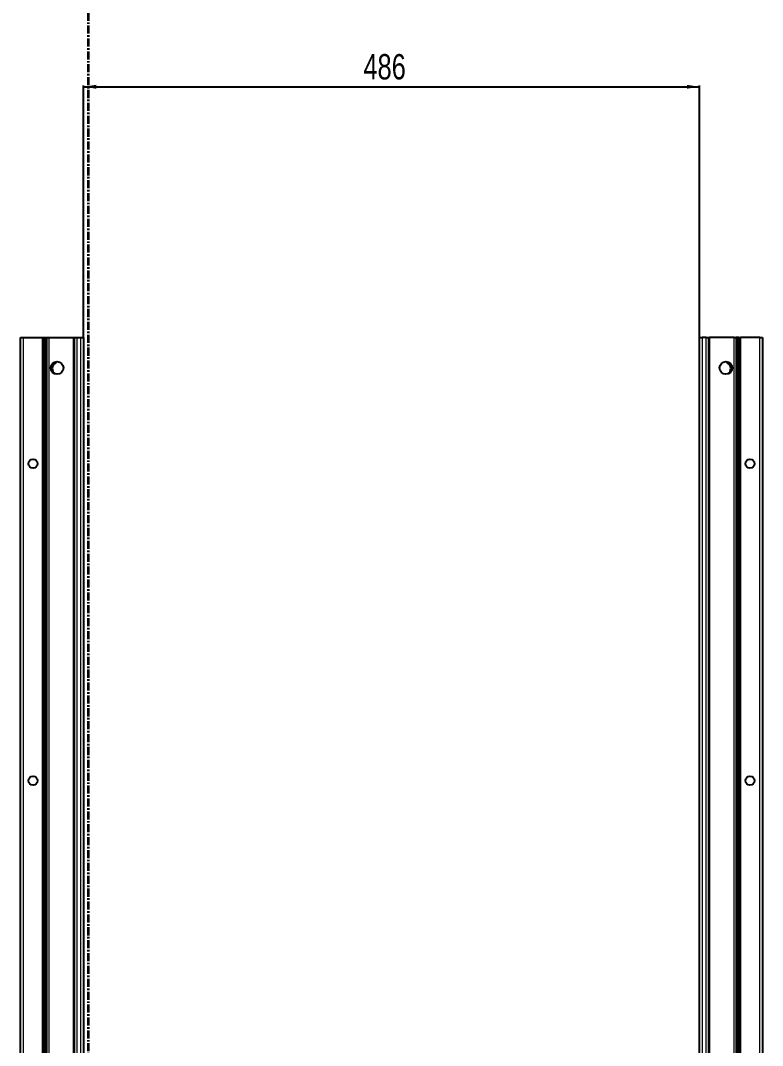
# Model space of a CAD drawing. Header units: millimetres. Extents: x -199 to 5557, y -1847 to 1507.
# Drawn here: x 2628 to 3214, y -311 to 497 of the extents above; entities that cross this region are included whole.
import ezdxf

# ---------------------------------------------------------------- set-up
doc = ezdxf.new("R2010")
doc.units = ezdxf.units.MM
doc.linetypes.add('CENTER', pattern=[10.16, 6.35, -1.27, 1.27, -1.27])
doc.layers.add('FORMAT', color=7, linetype='Continuous')
doc.styles.add('SLDTEXTSTYLE0', font='TXT', dxfattribs={"width": 0.75})
doc.dimstyles.new('SLDDIMSTYLE0', dxfattribs={"dimtxt": 20, "dimasz": 10, "dimexe": 0, "dimexo": 0.0625, "dimgap": 5, "dimtad": 2, "dimdec": 1, "dimrnd": 1e-09, "dimzin": 12, "dimdsep": 46, "dimtxsty": 'SLDTEXTSTYLE0', "dimsah": 1, "dimcen": 0.09, "dimadec": 0, "dimazin": 3, "dimtfac": 1, "dimtofl": 0, "dimtmove": 0, "dimatfit": 3, "dimfxl": 0, "dimfrac": 2, "dimtolj": 1, "dimtzin": 12, "dimarcsym": 0})

# ---------------------------------------------------------------- blocks, each defined once
blk = doc.blocks.new('_D_4')
at = {"layer": 'FORMAT'}
for p, q in [((2677.88, 247.22), (2677.88, 446)), ((2677.88, 445), (3163.88, 445)), ((3163.88, 247.22), (3163.88, 446))]:
    blk.add_line(p, q, dxfattribs=at)
for points in [[(2677.88, 445), (2687.88, 443.46), (2687.88, 446.54)], [(3163.88, 445), (3153.88, 446.54), (3153.88, 443.46)]]:
    blk.add_solid(points, dxfattribs=at)
at = {"layer": 'FORMAT', "insert": (2898.71, 470.78), "char_height": 20, "attachment_point": 1, "style": 'SLDTEXTSTYLE0'}
blk.add_mtext('486', dxfattribs=at)

msp = doc.modelspace()

# ---------------------------------------------------------------- linework, layer by layer
at = {"color": 7, "linetype": 'CENTER', "lineweight": 35}
msp.add_line((2681.61, 1499.09), (2681.61, -1103.67), dxfattribs=at)
at = {"color": 7, "linetype": 'Continuous', "lineweight": 25}
for p, q in [((2628.18, -851.79), (2628.18, 247.21)), ((2628.18, 247.21), (2630.18, 247.21)), ((2630.18, 247.21), (2645.53, 247.21)), ((2645.53, 247.21), (2646.18, 247.21)), ((2646.18, 223.46), (2646.18, 247.21)), ((2646.18, 247.21), (2646.77, 247.21)), ((2646.77, 247.21), (2647.97, 247.21)), ((2647.97, 247.21), (2647.97, -851.79)), ((2647.97, 247.21), (2648.01, 247.21)), ((2648.01, 247.21), (2648.01, -851.79)), ((2648.01, 247.21), (2649.21, 247.21)), ((2649.21, 247.21), (2650.63, 247.21)), ((2650.63, 247.21), (2670.03, 247.21)), ((2670.03, 247.21), (2670.68, 247.21)), ((2670.68, -851.79), (2670.68, 247.21)), ((2670.68, 247.21), (2672.68, 247.21)), ((2672.68, 247.21), (2675.88, 247.21)), ((2675.88, 247.21), (2677.88, 247.21)), ((2677.88, 247.21), (2677.88, -851.79)), ((3163.88, -851.79), (3163.88, 247.21)), ((3163.88, 247.21), (3165.88, 247.21)), ((3169.08, 247.21), (3165.88, 247.21)), ((3169.08, 247.21), (3171.08, 247.21)), ((3171.08, 247.21), (3171.08, -851.79)), ((3171.08, 247.21), (3171.73, 247.21)), ((3191.13, 247.21), (3171.73, 247.21)), ((3191.13, 247.21), (3192.55, 247.21)), ((3193.75, 247.21), (3192.55, 247.21)), ((3193.75, -851.79), (3193.75, 247.21)), ((3193.79, 247.21), (3193.75, 247.21)), ((3193.79, -851.79), (3193.79, 247.21)), ((3194.99, 247.21), (3193.79, 247.21)), ((3194.99, 247.21), (3195.58, 247.21)), ((3195.58, 247.21), (3195.58, 223.46)), ((3195.58, 247.21), (3196.23, 247.21)), ((3211.58, 247.21), (3196.23, 247.21)), ((3211.58, 247.21), (3213.58, 247.21)), ((3213.58, 247.21), (3213.58, -851.79)), ((2656.23, 227.73), (2656.23, 228.14)), ((3185.53, 228.14), (3185.53, 227.73)), ((2646.24, 223.35), (2646.18, 223.46)), ((2646.18, 223.46), (2646.18, 221.96)), ((2646.18, 221.96), (2646.24, 222.06)), ((2646.18, 173.46), (2646.18, 221.96)), ((2646.24, 222.06), (2646.24, 223.35)), ((3195.58, 223.46), (3195.52, 223.35)), ((3195.52, 223.35), (3195.52, 222.06)), ((3195.52, 222.06), (3195.58, 221.96)), ((3195.58, 221.96), (3195.58, 223.46)), ((3195.58, 221.96), (3195.58, 173.46)), ((2646.24, 173.35), (2646.18, 173.46)), ((2646.18, 173.46), (2646.18, 171.96)), ((2646.18, 171.96), (2646.24, 172.06)), ((2646.18, 123.46), (2646.18, 171.96)), ((2646.24, 172.06), (2646.24, 173.35)), ((3195.58, 173.46), (3195.52, 173.35)), ((3195.52, 173.35), (3195.52, 172.06)), ((3195.52, 172.06), (3195.58, 171.96)), ((3195.58, 171.96), (3195.58, 173.46)), ((3195.58, 171.96), (3195.58, 123.46)), ((2646.24, 123.35), (2646.18, 123.46)), ((2646.18, 123.46), (2646.18, 121.96)), ((2646.18, 121.96), (2646.24, 122.06)), ((2646.18, 73.46), (2646.18, 121.96)), ((2646.24, 122.06), (2646.24, 123.35)), ((3195.58, 123.46), (3195.52, 123.35)), ((3195.52, 123.35), (3195.52, 122.06)), ((3195.52, 122.06), (3195.58, 121.96)), ((3195.58, 121.96), (3195.58, 123.46)), ((3195.58, 121.96), (3195.58, 73.46)), ((2646.24, 73.35), (2646.18, 73.46)), ((2646.18, 73.46), (2646.18, 71.96)), ((2646.24, 72.06), (2646.24, 73.35)), ((3195.58, 73.46), (3195.52, 73.35)), ((3195.52, 73.35), (3195.52, 72.06)), ((3195.58, 71.96), (3195.58, 73.46)), ((2646.18, 71.96), (2646.24, 72.06)), ((2646.18, 23.46), (2646.18, 71.96)), ((3195.52, 72.06), (3195.58, 71.96)), ((3195.58, 71.96), (3195.58, 23.46)), ((2646.24, 23.35), (2646.18, 23.46)), ((2646.18, 23.46), (2646.18, 21.96)), ((2646.18, 21.96), (2646.24, 22.06)), ((2646.18, -26.54), (2646.18, 21.96)), ((2646.24, 22.06), (2646.24, 23.35)), ((3195.58, 23.46), (3195.52, 23.35)), ((3195.52, 23.35), (3195.52, 22.06)), ((3195.52, 22.06), (3195.58, 21.96)), ((3195.58, 21.96), (3195.58, 23.46)), ((3195.58, 21.96), (3195.58, -26.54)), ((2646.24, -26.65), (2646.18, -26.54)), ((2646.18, -26.54), (2646.18, -28.04)), ((2646.18, -28.04), (2646.24, -27.94)), ((2646.18, -76.54), (2646.18, -28.04)), ((2646.24, -27.94), (2646.24, -26.65)), ((3195.58, -26.54), (3195.52, -26.65)), ((3195.52, -26.65), (3195.52, -27.94)), ((3195.52, -27.94), (3195.58, -28.04)), ((3195.58, -28.04), (3195.58, -26.54)), ((3195.58, -28.04), (3195.58, -76.54)), ((2646.24, -76.65), (2646.18, -76.54)), ((2646.18, -76.54), (2646.18, -78.04)), ((2646.18, -78.04), (2646.24, -77.94)), ((2646.18, -126.54), (2646.18, -78.04)), ((2646.24, -77.94), (2646.24, -76.65)), ((3195.58, -76.54), (3195.52, -76.65)), ((3195.52, -76.65), (3195.52, -77.94)), ((3195.52, -77.94), (3195.58, -78.04)), ((3195.58, -78.04), (3195.58, -76.54)), ((3195.58, -78.04), (3195.58, -126.54)), ((2646.24, -126.65), (2646.18, -126.54)), ((2646.18, -126.54), (2646.18, -128.04)), ((2646.18, -128.04), (2646.24, -127.94)), ((2646.18, -176.54), (2646.18, -128.04)), ((2646.24, -127.94), (2646.24, -126.65)), ((3195.58, -126.54), (3195.52, -126.65)), ((3195.52, -126.65), (3195.52, -127.94)), ((3195.52, -127.94), (3195.58, -128.04)), ((3195.58, -128.04), (3195.58, -126.54)), ((3195.58, -128.04), (3195.58, -176.54)), ((2646.24, -176.65), (2646.18, -176.54)), ((2646.18, -176.54), (2646.18, -178.04)), ((2646.24, -177.94), (2646.24, -176.65)), ((3195.58, -176.54), (3195.52, -176.65)), ((3195.52, -176.65), (3195.52, -177.94)), ((3195.58, -178.04), (3195.58, -176.54)), ((2646.18, -178.04), (2646.24, -177.94)), ((2646.18, -226.54), (2646.18, -178.04)), ((3195.52, -177.94), (3195.58, -178.04)), ((3195.58, -178.04), (3195.58, -226.54)), ((2646.24, -226.65), (2646.18, -226.54)), ((2646.18, -226.54), (2646.18, -228.04)), ((2646.18, -228.04), (2646.24, -227.94)), ((2646.18, -276.54), (2646.18, -228.04)), ((2646.24, -227.94), (2646.24, -226.65)), ((3195.58, -226.54), (3195.52, -226.65)), ((3195.52, -226.65), (3195.52, -227.94)), ((3195.52, -227.94), (3195.58, -228.04)), ((3195.58, -228.04), (3195.58, -226.54)), ((3195.58, -228.04), (3195.58, -276.54)), ((2646.24, -276.65), (2646.18, -276.54)), ((2646.18, -276.54), (2646.18, -278.04)), ((2646.18, -278.04), (2646.24, -277.94)), ((2646.18, -326.54), (2646.18, -278.04)), ((2646.24, -277.94), (2646.24, -276.65)), ((3195.58, -276.54), (3195.52, -276.65)), ((3195.52, -276.65), (3195.52, -277.94)), ((3195.52, -277.94), (3195.58, -278.04)), ((3195.58, -278.04), (3195.58, -276.54)), ((3195.58, -278.04), (3195.58, -326.54))]:
    msp.add_line(p, q, dxfattribs=at)
at = {"color": 8, "linetype": 'Continuous', "lineweight": 18}
for p, q in [((2630.18, 247.21), (2630.18, -851.79)), ((2645.53, -851.79), (2645.53, 247.21)), ((2646.77, 247.21), (2646.77, -851.79)), ((2649.21, -851.79), (2649.21, 247.21)), ((2650.63, 247.21), (2650.63, -851.79)), ((2670.03, -851.79), (2670.03, 247.21)), ((2672.68, 247.21), (2672.68, -851.79)), ((2675.88, -851.79), (2675.88, 247.21)), ((3165.88, 247.21), (3165.88, -851.79)), ((3169.08, -851.79), (3169.08, 247.21)), ((3171.73, 247.21), (3171.73, -851.79)), ((3191.13, -851.79), (3191.13, 247.21)), ((3192.55, 247.21), (3192.55, -851.79)), ((3194.99, -851.79), (3194.99, 247.21)), ((3196.23, 247.21), (3196.23, -851.79)), ((3211.58, -851.79), (3211.58, 247.21))]:
    msp.add_line(p, q, dxfattribs=at)
at = {"color": 7, "linetype": 'Continuous', "lineweight": 25}
for centre, radius in [((2657.03, 223.21), 5), ((3184.73, 223.21), 5), ((2638.08, 147.71), 3.5), ((3203.68, 147.71), 3.5), ((2638.08, -102.29), 3.5), ((3203.68, -102.29), 3.5)]:
    msp.add_circle(centre, radius, dxfattribs=at)
for centre, radius, start, end in [((2658.53, 222.71), 5.25, 119.14074, 233.81086), ((2655.73, 227.73), 0.5, 299.14074, 0), ((3186.03, 227.73), 0.5, 180, 240.85926), ((3183.23, 222.71), 5.25, 306.18912, 60.85926)]:
    msp.add_arc(centre, radius, start, end, dxfattribs=at)

# ---------------------------------------------------------------- dimensions: what is measured, and where the dimension line sits
at = {"layer": 'FORMAT'}
dim = msp.add_linear_dim(base=(3163.88, 445), p1=(2677.88, 247.21), p2=(3163.88, 247.21), angle=0, dimstyle='SLDDIMSTYLE0', dxfattribs=at)
dim.commit()
dim.dimension.update_dxf_attribs({"geometry": '_D_4', "text_midpoint": (2920.88, 445), "dimtype": 160})

doc.saveas('drawing.dxf')
